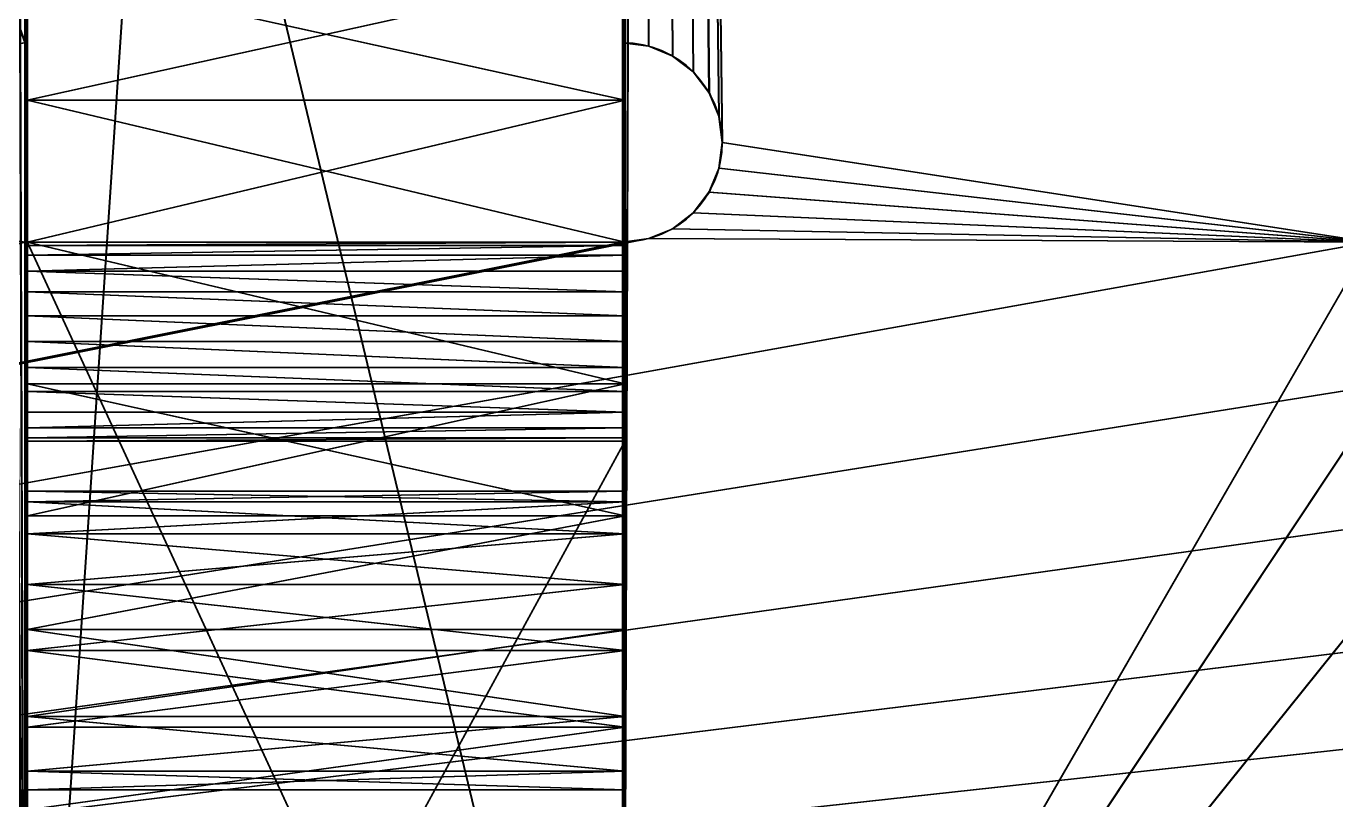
# Model space of a CAD drawing. Extents: x 0 to 301, y 0 to 108.
# Drawn here: x 7.502 to 9.145, y 0.925 to 1.896 of the extents above; entities that cross this region are included whole.
import ezdxf

# ---------------------------------------------------------------- set-up
doc = ezdxf.new("R2010")
doc.units = 0
doc.header["$MEASUREMENT"] = 0
doc.layers.get('0').update_dxf_attribs({"color": 13, "linetype": 'CONTINUOUS'})
doc.layers.add('SCAFFOLDING', color=36, linetype='CONTINUOUS')

# ---------------------------------------------------------------- blocks, each defined once
blk = doc.blocks.new('FLAT_NODE_SHEET_1')
at = {"color": 0}
for p, q in [((0.125, 11.5), (11.375, 11.4991)), ((0.125, 11.5), (11.375, 11.4991)), ((1.625, 10.5625), (1.625, 10.5625, -0.75)), ((1.625, 10.5625), (1.625, 10.5625, -0.75)), ((1.4471, 10.5391), (1.4471, 10.5391, -0.75)), ((1.4471, 10.5391), (1.4471, 10.5391, -0.75)), ((1.8029, 10.5391), (1.8029, 10.5391, -0.75)), ((1.8029, 10.5391), (1.8029, 10.5391, -0.75)), ((1.2812, 10.4704), (1.2812, 10.4704, -0.75)), ((1.2812, 10.4704), (1.2812, 10.4704, -0.75)), ((1.1389, 10.3611), (1.1389, 10.3611, -0.75)), ((1.1389, 10.3611), (1.1389, 10.3611, -0.75)), ((1.0296, 10.2187), (1.0296, 10.2187, -0.75)), ((1.0296, 10.2187), (1.0296, 10.2187, -0.75)), ((0.9609, 10.0529), (0.9609, 10.0529, -0.75)), ((0.9609, 10.0529), (0.9609, 10.0529, -0.75)), ((0.9375, 9.875), (0.9375, 9.875, -0.75)), ((0.9375, 9.875), (0.9375, 9.875, -0.75)), ((3.2176, 9.8707), (3.2176, 9.8707, -0.75)), ((3.2176, 9.8707), (3.2176, 9.8707, -0.75)), ((4, 9.875), (3.25, 9.875)), ((4, 9.875, -0.75), (3.25, 9.875, -0.75)), ((3.25, 9.875), (3.25, 9.875, -0.75)), ((4, 9.875), (3.25, 9.875)), ((3.25, 9.875), (3.25, 9.875, -0.75)), ((4, 9.875, -0.75), (3.25, 9.875, -0.75)), ((3.1875, 9.8583), (3.1875, 9.8583, -0.75)), ((3.1875, 9.8583), (3.1875, 9.8583, -0.75)), ((3.1616, 9.8384), (3.1616, 9.8384, -0.75)), ((3.1616, 9.8384), (3.1616, 9.8384, -0.75)), ((3.1417, 9.8125), (3.1417, 9.8125, -0.75)), ((3.1417, 9.8125), (3.1417, 9.8125, -0.75)), ((3.1293, 9.7824), (3.1293, 9.7824, -0.75)), ((3.1293, 9.7824), (3.1293, 9.7824, -0.75)), ((3.125, 9.75), (3.125, 9.75, -0.75)), ((3.125, 9.75), (3.125, 9.75, -0.75)), ((3.1293, 9.7176), (3.1293, 9.7176, -0.75)), ((3.1293, 9.7176), (3.1293, 9.7176, -0.75)), ((0.9609, 9.6971), (0.9609, 9.6971, -0.75)), ((0.9609, 9.6971), (0.9609, 9.6971, -0.75)), ((3.1417, 9.6875), (3.1417, 9.6875, -0.75)), ((3.1417, 9.6875), (3.1417, 9.6875, -0.75)), ((3.1616, 9.6616), (3.1616, 9.6616, -0.75)), ((3.1616, 9.6616), (3.1616, 9.6616, -0.75)), ((3.1875, 9.6417), (3.1875, 9.6417, -0.75)), ((3.1875, 9.6417), (3.1875, 9.6417, -0.75)), ((3.2176, 9.6293), (3.2176, 9.6293, -0.75)), ((3.2176, 9.6293), (3.2176, 9.6293, -0.75)), ((3.25, 9.625), (3.25, 0)), ((3.25, 9.625, -0.75), (3.25, 0, -0.75)), ((3.25, 9.625), (3.25, 0)), ((3.25, 9.625, -0.75), (3.25, 0, -0.75)), ((3.25, 9.625), (3.25, 9.625, -0.75)), ((3.25, 9.625), (3.25, 9.625, -0.75)), ((8.25, 0), (8.25, 9.625)), ((8.25, 0, -0.75), (8.25, 9.625, -0.75)), ((8.25, 0), (8.25, 9.625)), ((8.25, 0, -0.75), (8.25, 9.625, -0.75)), ((1.0296, 9.5312), (1.0296, 9.5312, -0.75)), ((1.0296, 9.5312), (1.0296, 9.5312, -0.75)), ((1.1389, 9.3889), (1.1389, 9.3889, -0.75)), ((1.1389, 9.3889), (1.1389, 9.3889, -0.75)), ((1.2812, 9.2796), (1.2812, 9.2796, -0.75)), ((1.2812, 9.2796), (1.2812, 9.2796, -0.75)), ((1.4471, 9.2109), (1.4471, 9.2109, -0.75)), ((1.4471, 9.2109), (1.4471, 9.2109, -0.75)), ((1.8029, 9.2109), (1.8029, 9.2109, -0.75)), ((1.8029, 9.2109), (1.8029, 9.2109, -0.75)), ((1.625, 9.1875), (1.625, 9.1875, -0.75)), ((1.625, 9.1875), (1.625, 9.1875, -0.75)), ((1.4676, 8.3707), (1.4676, 8.3707, -0.75)), ((1.4676, 8.3707), (1.4676, 8.3707, -0.75)), ((1.5, 8.375), (1.5, 8.375, -0.75)), ((1.5, 8.375), (1.5, 8.375, -0.75)), ((1.5324, 8.3707), (1.5324, 8.3707, -0.75)), ((1.5324, 8.3707), (1.5324, 8.3707, -0.75)), ((1.4375, 8.3583), (1.4375, 8.3583, -0.75)), ((1.4375, 8.3583), (1.4375, 8.3583, -0.75)), ((1.5625, 8.3583), (1.5625, 8.3583, -0.75)), ((1.5625, 8.3583), (1.5625, 8.3583, -0.75)), ((1.4116, 8.3384), (1.4116, 8.3384, -0.75)), ((1.4116, 8.3384), (1.4116, 8.3384, -0.75)), ((1.5884, 8.3384), (1.5884, 8.3384, -0.75)), ((1.5884, 8.3384), (1.5884, 8.3384, -0.75)), ((1.3917, 8.3125), (1.3917, 8.3125, -0.75)), ((1.3917, 8.3125), (1.3917, 8.3125, -0.75)), ((1.6083, 8.3125), (1.6083, 8.3125, -0.75)), ((1.6083, 8.3125), (1.6083, 8.3125, -0.75)), ((1.3793, 8.2824), (1.3793, 8.2824, -0.75)), ((1.3793, 8.2824), (1.3793, 8.2824, -0.75)), ((1.6207, 8.2824), (1.6207, 8.2824, -0.75)), ((1.6207, 8.2824), (1.6207, 8.2824, -0.75)), ((0, 8.25), (1.375, 8.25)), ((0, 8.25), (1.375, 8.25)), ((1.375, 8.25), (1.375, 8.25, -0.75)), ((1.375, 8.25), (1.375, 8.25, -0.75)), ((1.625, 8.25), (1.625, 7.5)), ((1.625, 8.25), (1.625, 8.25, -0.75)), ((1.625, 8.25), (1.625, 7.5)), ((1.625, 8.25), (1.625, 8.25, -0.75)), ((0, 5.75), (1.625, 7.5)), ((0, 5.75), (1.625, 7.5)), ((1.625, 7.5), (1.625, 7.5, -0.75)), ((1.625, 7.5), (1.625, 7.5, -0.75)), ((1.016, 1.2989), (1.016, 1.2989, -0.75)), ((1.016, 1.2989), (1.016, 1.2989, -0.75)), ((1.1125, 1.2589), (1.1125, 1.2589, -0.75)), ((1.1125, 1.2589), (1.1125, 1.2589, -0.75)), ((1.1953, 1.1953), (1.1953, 1.1953, -0.75)), ((1.1953, 1.1953), (1.1953, 1.1953, -0.75)), ((1.2589, 1.1125), (1.2589, 1.1125, -0.75)), ((1.2589, 1.1125), (1.2589, 1.1125, -0.75)), ((1.2989, 1.016), (1.2989, 1.016, -0.75)), ((1.2989, 1.016), (1.2989, 1.016, -0.75)), ((1.3125, 0.9125), (1.3125, 0.9125, -0.75)), ((1.3125, 0.9125), (1.3125, 0.9125, -0.75)), ((1.2989, 0.809), (1.2989, 0.809, -0.75)), ((1.2989, 0.809), (1.2989, 0.809, -0.75)), ((1.2589, 0.7125), (1.2589, 0.7125, -0.75)), ((1.2589, 0.7125), (1.2589, 0.7125, -0.75)), ((1.1953, 0.6297), (1.1953, 0.6297, -0.75)), ((1.1953, 0.6297), (1.1953, 0.6297, -0.75)), ((1.1125, 0.5661), (1.1125, 0.5661, -0.75)), ((1.1125, 0.5661), (1.1125, 0.5661, -0.75)), ((1.016, 0.5261), (1.016, 0.5261, -0.75)), ((1.016, 0.5261), (1.016, 0.5261, -0.75)), ((0.125, 0), (3.25, 0)), ((0.125, 0), (3.25, 0))]:
    blk.add_line(p, q, dxfattribs=at)
at = {"color": 0, "extrusion": (-9.98506e-17, -2.06394e-30, -1)}
blk.add_circle((-1.625, 9.875), 0.6875, dxfattribs=at)
blk.add_circle((-1.625, 9.875), 0.6875, dxfattribs=at)
blk.add_circle((-1.625, 9.875), 0.6875, dxfattribs=at)
blk.add_circle((-1.625, 9.875), 0.6875, dxfattribs=at)
blk.add_circle((-1.625, 9.875), 0.6875, dxfattribs=at)
blk.add_circle((-1.625, 9.875), 0.6875, dxfattribs=at)
blk.add_circle((-1.625, 9.875), 0.6875, dxfattribs=at)
blk.add_circle((-1.625, 9.875), 0.6875, dxfattribs=at)
blk.add_circle((-1.625, 9.875), 0.6875, dxfattribs=at)
blk.add_circle((-1.625, 9.875), 0.6875, dxfattribs=at)
blk.add_circle((-1.625, 9.875), 0.6875, dxfattribs=at)
blk.add_circle((-1.625, 9.875), 0.6875, dxfattribs=at)
blk.add_circle((-1.625, 9.875), 0.6875, dxfattribs=at)
blk.add_circle((-1.625, 9.875), 0.6875, dxfattribs=at)
blk.add_circle((-1.625, 9.875), 0.6875, dxfattribs=at)
blk.add_circle((-1.625, 9.875), 0.6875, dxfattribs=at)
blk.add_circle((-1.625, 9.875), 0.6875, dxfattribs=at)
blk.add_circle((-1.625, 9.875), 0.6875, dxfattribs=at)
blk.add_circle((-1.625, 9.875), 0.6875, dxfattribs=at)
blk.add_circle((-1.625, 9.875), 0.6875, dxfattribs=at)
blk.add_circle((-1.625, 9.875), 0.6875, dxfattribs=at)
blk.add_circle((-1.625, 9.875), 0.6875, dxfattribs=at)
blk.add_circle((-1.625, 9.875), 0.6875, dxfattribs=at)
blk.add_circle((-1.625, 9.875), 0.6875, dxfattribs=at)
blk.add_circle((-1.625, 9.875), 0.6875, dxfattribs=at)
at = {"color": 0, "extrusion": (2.42361e-16, 6.49405e-17, -1)}
blk.add_circle((-0.9125, 0.9125), 0.4, dxfattribs=at)
blk.add_circle((-0.9125, 0.9125), 0.4, dxfattribs=at)
blk.add_circle((-0.9125, 0.9125), 0.4, dxfattribs=at)
blk.add_circle((-0.9125, 0.9125), 0.4, dxfattribs=at)
blk.add_circle((-0.9125, 0.9125), 0.4, dxfattribs=at)
blk.add_circle((-0.9125, 0.9125), 0.4, dxfattribs=at)
blk.add_circle((-0.9125, 0.9125), 0.4, dxfattribs=at)
blk.add_circle((-0.9125, 0.9125), 0.4, dxfattribs=at)
blk.add_circle((-0.9125, 0.9125), 0.4, dxfattribs=at)
blk.add_circle((-0.9125, 0.9125), 0.4, dxfattribs=at)
blk.add_circle((-0.9125, 0.9125), 0.4, dxfattribs=at)
blk.add_circle((-0.9125, 0.9125), 0.4, dxfattribs=at)
blk.add_circle((-0.9125, 0.9125), 0.4, dxfattribs=at)
blk.add_circle((-0.9125, 0.9125), 0.4, dxfattribs=at)
blk.add_circle((-0.9125, 0.9125), 0.4, dxfattribs=at)
blk.add_circle((-0.9125, 0.9125), 0.4, dxfattribs=at)
blk.add_circle((-0.9125, 0.9125), 0.4, dxfattribs=at)
blk.add_circle((-0.9125, 0.9125), 0.4, dxfattribs=at)
blk.add_circle((-0.9125, 0.9125), 0.4, dxfattribs=at)
blk.add_circle((-0.9125, 0.9125), 0.4, dxfattribs=at)
blk.add_circle((-0.9125, 0.9125), 0.4, dxfattribs=at)
blk.add_circle((-0.9125, 0.9125), 0.4, dxfattribs=at)
blk.add_circle((-0.9125, 0.9125), 0.4, dxfattribs=at)
blk.add_circle((-0.9125, 0.9125), 0.4, dxfattribs=at)
blk.add_circle((-0.9125, 0.9125), 0.4, dxfattribs=at)
at = {"color": 0}
for centre, start, end in [((3.25, 9.75), 90, 270), ((3.25, 9.75, -0.75), 90, 270), ((3.25, 9.75), 90, 270), ((3.25, 9.75, -0.75), 90, 270), ((3.25, 9.75), 90, 270), ((3.25, 9.75, -0.75), 90, 270), ((3.25, 9.75), 90, 270), ((3.25, 9.75, -0.75), 90, 270), ((3.25, 9.75), 90, 270), ((3.25, 9.75, -0.75), 90, 270), ((3.25, 9.75), 90, 270), ((3.25, 9.75, -0.75), 90, 270), ((3.25, 9.75), 90, 270), ((3.25, 9.75, -0.75), 90, 270), ((3.25, 9.75), 90, 270), ((3.25, 9.75, -0.75), 90, 270), ((3.25, 9.75), 90, 270), ((3.25, 9.75, -0.75), 90, 270), ((3.25, 9.75), 90, 270), ((3.25, 9.75, -0.75), 90, 270), ((3.25, 9.75), 90, 270), ((3.25, 9.75, -0.75), 90, 270), ((3.25, 9.75), 90, 270), ((3.25, 9.75, -0.75), 90, 270), ((3.25, 9.75), 90, 270), ((3.25, 9.75, -0.75), 90, 270), ((1.5, 8.25), 360, 180), ((1.5, 8.25), 360, 180), ((1.5, 8.25), 360, 180), ((1.5, 8.25), 360, 180), ((1.5, 8.25), 360, 180), ((1.5, 8.25), 360, 180), ((1.5, 8.25), 360, 180), ((1.5, 8.25), 360, 180), ((1.5, 8.25), 360, 180), ((1.5, 8.25), 360, 180), ((1.5, 8.25), 360, 180), ((1.5, 8.25), 360, 180), ((1.5, 8.25), 360, 180)]:
    blk.add_arc(centre, 0.125, start, end, dxfattribs=at)
mesh = blk.add_polyface(dxfattribs=at)
corners = [(0.125, 0), (0.5261, 0.809), (0.5125, 0.9125), (0.5661, 0.7125), (0.6297, 0.6297), (0.7125, 0.5661), (0.809, 0.5261), (3.25, 0), (0.9125, 0.5125), (1.016, 0.5261), (1.1125, 0.5661), (1.1953, 0.6297), (1.2589, 0.7125), (1.2989, 0.809), (1.3125, 0.9125), (1.625, 7.5), (1.625, 8.25), (1.625, 9.1875), (1.8029, 9.2109), (1.9687, 9.2796), (2.1111, 9.3889), (2.2204, 9.5312), (2.2891, 9.6971), (2.3125, 9.875), (3.125, 9.75), (3.1293, 9.7176), (3.1417, 9.6875), (3.1616, 9.6616), (3.1875, 9.6417), (3.2176, 9.6293), (3.25, 9.625), (7.5, 0), (4, 9.625), (4, 0), (4.0324, 9.6293), (4.0625, 9.6417), (4.0884, 9.6616), (4.1083, 9.6875), (4.1207, 9.7176), (4.125, 9.75), (7.375, 9.75), (7.3793, 9.7176), (7.3917, 9.6875), (7.4116, 9.6616), (7.4375, 9.6417), (7.4676, 9.6293), (7.5, 9.625), (0, 8.25), (0.0043, 11.4074), (0, 11.375), (1.375, 8.25), (0.0167, 11.4375), (0.0366, 11.4634), (0.0625, 11.4833), (0.0926, 11.4957), (0.125, 11.5), (0.9609, 9.6971), (0.9375, 9.875), (1.0296, 9.5312), (1.1389, 9.3889), (1.2812, 9.2796), (1.4471, 9.2109), (1.3793, 8.2824), (1.3917, 8.3125), (1.4116, 8.3384), (1.4375, 8.3583), (1.4676, 8.3707), (1.5, 8.375), (1.5324, 8.3707), (1.5625, 8.3583), (1.5884, 8.3384), (1.6083, 8.3125), (1.6207, 8.2824), (0, 0.125), (0, 5.75), (0.0043, 0.0926), (0.0167, 0.0625), (0.0366, 0.0366), (0.0625, 0.0167), (0.0926, 0.0043), (0.5261, 1.016), (0.5661, 1.1125), (0.6297, 1.1953), (0.7125, 1.2589), (0.809, 1.2989), (0.9125, 1.3125), (1.016, 1.2989), (1.1125, 1.2589), (1.1953, 1.1953), (1.2589, 1.1125), (1.2989, 1.016), (8.25, 0), (9.1875, 1.625), (8.25, 9.625), (9.2109, 1.4471), (9.2796, 1.2812), (9.3889, 1.1389), (9.5312, 1.0296), (11.375, 0.0004), (8.2824, 9.6293), (8.3125, 9.6417), (8.3384, 9.6616), (8.3583, 9.6875), (8.3707, 9.7176), (8.375, 9.75), (9.1875, 9.875), (9.6971, 0.9609), (9.875, 0.9375), (10.0529, 0.9609), (10.2187, 1.0296), (10.3611, 1.1389), (10.4704, 1.2812), (10.5391, 1.4471), (10.5625, 1.625), (9.875, 2.3125), (9.875, 3.25), (9.875, 4), (10.0529, 2.2891), (10.2187, 2.2204), (11.5, 1.625), (10.3611, 2.1111), (10.4704, 1.9687), (10.5391, 1.8029), (11.4074, 0.0046), (11.4375, 0.0171), (11.4634, 0.037), (11.4833, 0.0629), (11.4957, 0.093), (11.5, 0.1254), (9.2109, 9.6971), (9.2109, 1.8029), (9.2796, 1.9687), (9.2796, 9.5312), (9.3889, 2.1111), (9.3889, 9.3889), (9.5312, 2.2204), (9.5312, 9.2796), (9.6971, 2.2891), (9.6971, 9.2109), (9.875, 9.1875), (9.8793, 4.0324), (10.0529, 9.2109), (9.8917, 4.0625), (9.9116, 4.0884), (9.9375, 4.1083), (9.9676, 4.1207), (10, 4.125), (10.0324, 4.1207), (10.0625, 4.1083), (10.2187, 9.2796), (10.0884, 4.0884), (10.1083, 4.0625), (10.1207, 4.0324), (10.125, 4), (11.5, 4), (10.3611, 9.3889), (10.4704, 9.5312), (10.5391, 9.6971), (10.5625, 9.875), (11.375, 11.4991), (11.4074, 11.4948), (11.4375, 11.4823), (11.4634, 11.4624), (11.4833, 11.4366), (11.4957, 11.4064), (11.5, 11.3741), (1.625, 10.5625), (1.4471, 10.5391), (1.2812, 10.4704), (1.1389, 10.3611), (1.0296, 10.2187), (0.9609, 10.0529), (1.8029, 10.5391), (1.9687, 10.4704), (2.1111, 10.3611), (2.2204, 10.2187), (2.2891, 10.0529), (3.2176, 9.8707), (3.1875, 9.8583), (3.1616, 9.8384), (3.1417, 9.8125), (3.1293, 9.7824), (3.25, 9.875), (4, 9.875), (4.0324, 9.8707), (4.0625, 9.8583), (4.0884, 9.8384), (4.1083, 9.8125), (4.1207, 9.7824), (7.4375, 9.8583), (7.4116, 9.8384), (7.3917, 9.8125), (7.3793, 9.7824), (7.4676, 9.8707), (7.5, 9.875), (8.25, 9.875), (8.2824, 9.8707), (8.3125, 9.8583), (8.3384, 9.8384), (9.5312, 10.4704), (8.3583, 9.8125), (8.3707, 9.7824), (9.3889, 10.3611), (9.2796, 10.2187), (9.2109, 10.0529), (9.6971, 10.5391), (9.875, 10.5625), (10.0529, 10.5391), (10.2187, 10.4704), (10.3611, 10.3611), (10.4704, 10.2187), (10.5391, 10.0529)]
mesh.append_faces([[corners[k] for k in face] for face in [(29, 7, 30), (31, 32, 33), (45, 31, 46), (47, 48, 49), (73, 15, 74), (119, 127, 128), (164, 154, 165)]], dxfattribs={"vtx0": -1, "color": 0})
mesh.append_faces([[corners[k] for k in face] for face in [(1, 0, 3), (3, 0, 4), (4, 0, 5), (5, 0, 6), (6, 7, 8), (8, 7, 9), (9, 7, 10), (10, 7, 11), (11, 7, 12), (12, 7, 13), (13, 7, 14), (15, 7, 16), (17, 7, 18), (18, 7, 19), (19, 7, 20), (20, 7, 21), (21, 7, 22), (22, 7, 23), (24, 7, 25), (25, 7, 26), (26, 7, 27), (27, 7, 28), (28, 7, 29), (32, 31, 34), (34, 31, 35), (35, 31, 36), (36, 31, 37), (37, 31, 38), (38, 31, 39), (40, 31, 41), (41, 31, 42), (42, 31, 43), (43, 31, 44), (44, 31, 45), (48, 50, 51), (51, 50, 52), (52, 50, 53), (53, 50, 54), (54, 50, 55), (56, 50, 58), (58, 50, 59), (59, 50, 60), (60, 50, 61), (61, 66, 17), (80, 0, 2), (91, 92, 93), (92, 91, 94), (94, 91, 95), (95, 91, 96), (96, 91, 97), (93, 92, 99), (99, 92, 100), (100, 92, 101), (101, 92, 102), (102, 92, 103), (103, 92, 104), (97, 98, 106), (106, 98, 107), (107, 98, 108), (108, 98, 109), (109, 98, 110), (110, 98, 111), (111, 98, 112), (112, 98, 113), (115, 118, 119), (129, 131, 132), (132, 133, 134), (134, 135, 136), (136, 137, 138), (138, 116, 139), (139, 140, 141), (141, 148, 149), (149, 154, 155), (155, 154, 156), (156, 154, 157), (157, 154, 158), (159, 154, 160), (160, 154, 161), (161, 154, 162), (162, 154, 163), (163, 154, 164), (55, 166, 159), (166, 55, 167), (167, 55, 168), (168, 55, 169), (169, 55, 170), (170, 55, 171), (171, 55, 57), (177, 23, 178), (178, 23, 179), (179, 23, 180), (180, 23, 181), (181, 23, 24), (189, 39, 190), (190, 39, 191), (191, 39, 192), (192, 39, 40), (199, 104, 202), (202, 104, 203), (203, 104, 204), (204, 104, 105)]], dxfattribs={"vtx0": -1, "vtx1": -1, "color": 0})
mesh.append_faces([[corners[k] for k in face] for face in [(14, 7, 15), (16, 7, 17), (23, 7, 24), (39, 31, 40), (55, 50, 56), (15, 0, 80), (104, 92, 105), (119, 113, 98), (138, 114, 116), (158, 154, 159), (159, 23, 177), (159, 39, 189), (159, 198, 199)]], dxfattribs={"vtx0": -1, "vtx1": -1, "vtx2": -1, "color": 0})
mesh.append_faces([[corners[k] for k in face] for face in [(0, 1, 2), (6, 0, 7), (48, 47, 50), (55, 56, 57), (61, 50, 62), (61, 62, 63), (61, 63, 64), (61, 64, 65), (61, 65, 66), (17, 66, 67), (17, 67, 68), (17, 68, 69), (17, 69, 70), (17, 70, 71), (17, 71, 72), (17, 72, 16), (15, 73, 75), (15, 75, 76), (15, 76, 77), (15, 77, 78), (15, 78, 79), (15, 79, 0), (15, 80, 81), (15, 81, 82), (15, 82, 83), (15, 83, 84), (15, 84, 85), (15, 85, 86), (15, 86, 87), (15, 87, 88), (15, 88, 89), (15, 89, 90), (15, 90, 14), (97, 91, 98), (114, 115, 116), (115, 114, 117), (115, 117, 118), (119, 118, 120), (119, 120, 121), (119, 121, 122), (119, 122, 113), (119, 98, 123), (119, 123, 124), (119, 124, 125), (119, 125, 126), (119, 126, 127), (92, 129, 105), (129, 92, 130), (129, 130, 131), (132, 131, 133), (134, 133, 135), (136, 135, 137), (138, 137, 114), (139, 116, 140), (141, 140, 142), (141, 142, 143), (141, 143, 144), (141, 144, 145), (141, 145, 146), (141, 146, 147), (141, 147, 148), (149, 148, 150), (149, 150, 151), (149, 151, 152), (149, 152, 153), (149, 153, 154), (159, 166, 172), (159, 172, 173), (159, 173, 174), (159, 174, 175), (159, 175, 176), (159, 176, 23), (159, 177, 182), (159, 182, 183), (159, 183, 184), (159, 184, 185), (159, 185, 186), (159, 186, 187), (159, 187, 188), (159, 188, 39), (159, 189, 193), (159, 193, 194), (159, 194, 195), (159, 195, 196), (159, 196, 197), (159, 197, 198), (199, 198, 200), (199, 200, 201), (199, 201, 104), (159, 199, 205), (159, 205, 206), (159, 206, 207), (159, 207, 208), (159, 208, 209), (159, 209, 210), (159, 210, 211), (159, 211, 158)]], dxfattribs={"vtx0": -1, "vtx2": -1, "color": 0})
mesh = blk.add_polyface(dxfattribs=at)
corners = [(1.625, 7.5, -0.75), (0, 0.125, -0.75), (0, 5.75, -0.75), (0.0043, 0.0926, -0.75), (0.0167, 0.0625, -0.75), (0.0366, 0.0366, -0.75), (0.0625, 0.0167, -0.75), (0.0926, 0.0043, -0.75), (0.125, 0, -0.75), (0.5261, 1.016, -0.75), (0.5125, 0.9125, -0.75), (0.5661, 1.1125, -0.75), (0.6297, 1.1953, -0.75), (0.7125, 1.2589, -0.75), (0.809, 1.2989, -0.75), (0.9125, 1.3125, -0.75), (1.016, 1.2989, -0.75), (1.1125, 1.2589, -0.75), (1.1953, 1.1953, -0.75), (1.2589, 1.1125, -0.75), (1.2989, 1.016, -0.75), (1.3125, 0.9125, -0.75), (0.0043, 11.4074, -0.75), (0, 8.25, -0.75), (0, 11.375, -0.75), (1.375, 8.25, -0.75), (0.0167, 11.4375, -0.75), (0.0366, 11.4634, -0.75), (0.0625, 11.4833, -0.75), (0.0926, 11.4957, -0.75), (0.125, 11.5, -0.75), (0.9609, 9.6971, -0.75), (0.9375, 9.875, -0.75), (1.0296, 9.5312, -0.75), (1.1389, 9.3889, -0.75), (1.2812, 9.2796, -0.75), (1.4471, 9.2109, -0.75), (1.3793, 8.2824, -0.75), (1.3917, 8.3125, -0.75), (1.4116, 8.3384, -0.75), (1.4375, 8.3583, -0.75), (1.4676, 8.3707, -0.75), (1.625, 9.1875, -0.75), (1.5, 8.375, -0.75), (1.5324, 8.3707, -0.75), (1.5625, 8.3583, -0.75), (1.5884, 8.3384, -0.75), (1.6083, 8.3125, -0.75), (1.6207, 8.2824, -0.75), (1.625, 8.25, -0.75), (1.8029, 9.2109, -0.75), (0.9609, 10.0529, -0.75), (1.0296, 10.2187, -0.75), (1.1389, 10.3611, -0.75), (1.2812, 10.4704, -0.75), (1.4471, 10.5391, -0.75), (1.625, 10.5625, -0.75), (11.375, 11.4991, -0.75), (1.8029, 10.5391, -0.75), (1.9687, 10.4704, -0.75), (2.1111, 10.3611, -0.75), (2.2204, 10.2187, -0.75), (2.2891, 10.0529, -0.75), (2.3125, 9.875, -0.75), (3.2176, 9.8707, -0.75), (3.1875, 9.8583, -0.75), (3.1616, 9.8384, -0.75), (3.1417, 9.8125, -0.75), (3.1293, 9.7824, -0.75), (3.125, 9.75, -0.75), (3.25, 9.875, -0.75), (4, 9.875, -0.75), (4.0324, 9.8707, -0.75), (4.0625, 9.8583, -0.75), (4.0884, 9.8384, -0.75), (4.1083, 9.8125, -0.75), (4.1207, 9.7824, -0.75), (4.125, 9.75, -0.75), (7.4375, 9.8583, -0.75), (7.4116, 9.8384, -0.75), (7.3917, 9.8125, -0.75), (7.3793, 9.7824, -0.75), (7.375, 9.75, -0.75), (7.4676, 9.8707, -0.75), (7.5, 9.875, -0.75), (8.25, 9.875, -0.75), (8.2824, 9.8707, -0.75), (8.3125, 9.8583, -0.75), (8.3384, 9.8384, -0.75), (9.5312, 10.4704, -0.75), (8.3583, 9.8125, -0.75), (8.3707, 9.7824, -0.75), (8.375, 9.75, -0.75), (9.3889, 10.3611, -0.75), (9.2796, 10.2187, -0.75), (9.2109, 10.0529, -0.75), (9.1875, 9.875, -0.75), (9.6971, 10.5391, -0.75), (9.875, 10.5625, -0.75), (10.0529, 10.5391, -0.75), (10.2187, 10.4704, -0.75), (10.3611, 10.3611, -0.75), (10.4704, 10.2187, -0.75), (10.5391, 10.0529, -0.75), (10.5625, 9.875, -0.75), (9.2109, 9.6971, -0.75), (9.1875, 1.625, -0.75), (9.2109, 1.8029, -0.75), (9.2796, 9.5312, -0.75), (9.2796, 1.9687, -0.75), (9.3889, 2.1111, -0.75), (9.3889, 9.3889, -0.75), (9.5312, 2.2204, -0.75), (9.5312, 9.2796, -0.75), (9.6971, 2.2891, -0.75), (9.6971, 9.2109, -0.75), (9.875, 9.1875, -0.75), (9.875, 4, -0.75), (9.8793, 4.0324, -0.75), (10.0529, 9.2109, -0.75), (9.8917, 4.0625, -0.75), (9.9116, 4.0884, -0.75), (9.9375, 4.1083, -0.75), (9.9676, 4.1207, -0.75), (10, 4.125, -0.75), (10.0324, 4.1207, -0.75), (10.0625, 4.1083, -0.75), (10.2187, 9.2796, -0.75), (10.0884, 4.0884, -0.75), (10.1083, 4.0625, -0.75), (10.1207, 4.0324, -0.75), (10.125, 4, -0.75), (11.5, 4, -0.75), (10.3611, 9.3889, -0.75), (10.4704, 9.5312, -0.75), (10.5391, 9.6971, -0.75), (11.4074, 11.4948, -0.75), (11.4375, 11.4823, -0.75), (11.4634, 11.4624, -0.75), (11.4833, 11.4366, -0.75), (11.4957, 11.4064, -0.75), (11.5, 11.3741, -0.75), (9.875, 2.3125, -0.75), (9.875, 3.25, -0.75), (10.0529, 2.2891, -0.75), (10.2187, 2.2204, -0.75), (11.5, 1.625, -0.75), (10.3611, 2.1111, -0.75), (10.4704, 1.9687, -0.75), (10.5391, 1.8029, -0.75), (10.5625, 1.625, -0.75), (11.375, 0.0004, -0.75), (11.4074, 0.0046, -0.75), (11.4375, 0.0171, -0.75), (11.4634, 0.037, -0.75), (11.4833, 0.0629, -0.75), (11.4957, 0.093, -0.75), (11.5, 0.1254, -0.75), (8.2824, 9.6293, -0.75), (8.25, 0, -0.75), (8.25, 9.625, -0.75), (9.2109, 1.4471, -0.75), (9.2796, 1.2812, -0.75), (9.3889, 1.1389, -0.75), (9.5312, 1.0296, -0.75), (8.3125, 9.6417, -0.75), (8.3384, 9.6616, -0.75), (8.3583, 9.6875, -0.75), (8.3707, 9.7176, -0.75), (9.6971, 0.9609, -0.75), (9.875, 0.9375, -0.75), (10.0529, 0.9609, -0.75), (10.2187, 1.0296, -0.75), (10.3611, 1.1389, -0.75), (10.4704, 1.2812, -0.75), (10.5391, 1.4471, -0.75), (4.0324, 9.6293, -0.75), (4, 0, -0.75), (4, 9.625, -0.75), (7.5, 0, -0.75), (4.0625, 9.6417, -0.75), (4.0884, 9.6616, -0.75), (4.1083, 9.6875, -0.75), (4.1207, 9.7176, -0.75), (7.3793, 9.7176, -0.75), (7.3917, 9.6875, -0.75), (7.4116, 9.6616, -0.75), (7.4375, 9.6417, -0.75), (7.4676, 9.6293, -0.75), (7.5, 9.625, -0.75), (0.809, 0.5261, -0.75), (3.25, 0, -0.75), (0.7125, 0.5661, -0.75), (0.6297, 0.6297, -0.75), (0.5661, 0.7125, -0.75), (0.5261, 0.809, -0.75), (0.9125, 0.5125, -0.75), (1.016, 0.5261, -0.75), (1.1125, 0.5661, -0.75), (1.1953, 0.6297, -0.75), (1.2589, 0.7125, -0.75), (1.2989, 0.809, -0.75), (1.9687, 9.2796, -0.75), (2.1111, 9.3889, -0.75), (2.2204, 9.5312, -0.75), (2.2891, 9.6971, -0.75), (3.1293, 9.7176, -0.75), (3.1417, 9.6875, -0.75), (3.1616, 9.6616, -0.75), (3.1875, 9.6417, -0.75), (3.2176, 9.6293, -0.75), (3.25, 9.625, -0.75)]
mesh.append_faces([[corners[k] for k in face] for face in [(0, 1, 2), (22, 23, 24), (132, 140, 141), (156, 146, 157), (158, 159, 160), (176, 177, 178), (179, 188, 189), (191, 210, 211)]], dxfattribs={"vtx0": -1, "color": 0})
mesh.append_faces([[corners[k] for k in face] for face in [(1, 0, 3), (3, 0, 4), (4, 0, 5), (5, 0, 6), (6, 0, 7), (7, 0, 8), (9, 0, 11), (11, 0, 12), (12, 0, 13), (13, 0, 14), (14, 0, 15), (15, 0, 16), (16, 0, 17), (17, 0, 18), (18, 0, 19), (19, 0, 20), (20, 0, 21), (23, 22, 25), (31, 30, 32), (25, 36, 37), (37, 36, 38), (38, 36, 39), (39, 36, 40), (40, 36, 41), (41, 42, 43), (43, 42, 44), (44, 42, 45), (45, 42, 46), (46, 42, 47), (47, 42, 48), (48, 42, 49), (49, 50, 0), (51, 30, 52), (52, 30, 53), (53, 30, 54), (54, 30, 55), (55, 30, 56), (56, 57, 58), (58, 57, 59), (59, 57, 60), (60, 57, 61), (61, 57, 62), (62, 57, 63), (64, 57, 70), (70, 57, 71), (71, 57, 72), (72, 57, 73), (73, 57, 74), (74, 57, 75), (75, 57, 76), (76, 57, 77), (78, 57, 83), (83, 57, 84), (84, 57, 85), (85, 57, 86), (86, 57, 87), (87, 57, 88), (88, 89, 90), (90, 89, 91), (91, 89, 92), (89, 57, 97), (97, 57, 98), (98, 57, 99), (99, 57, 100), (100, 57, 101), (101, 57, 102), (102, 57, 103), (103, 57, 104), (105, 106, 96), (106, 105, 107), (107, 108, 109), (109, 108, 110), (110, 111, 112), (112, 113, 114), (117, 116, 118), (118, 119, 120), (120, 119, 121), (121, 119, 122), (122, 119, 123), (123, 119, 124), (124, 119, 125), (125, 119, 126), (126, 127, 128), (128, 127, 129), (129, 127, 130), (130, 127, 131), (131, 127, 132), (142, 143, 144), (144, 143, 145), (145, 146, 147), (147, 146, 148), (148, 146, 149), (149, 146, 150), (151, 146, 152), (152, 146, 153), (153, 146, 154), (154, 146, 155), (155, 146, 156), (159, 164, 151), (177, 176, 179), (8, 190, 191), (190, 8, 192), (192, 8, 193), (193, 8, 194), (194, 8, 195), (195, 8, 10)]], dxfattribs={"vtx0": -1, "vtx1": -1, "color": 0})
mesh.append_faces([[corners[k] for k in face] for face in [(8, 0, 9), (25, 30, 31), (63, 57, 64), (77, 57, 78), (88, 57, 89), (114, 116, 117), (132, 104, 57), (150, 146, 151), (159, 158, 106), (106, 92, 96), (179, 77, 82), (191, 21, 0), (191, 0, 50), (191, 63, 69)]], dxfattribs={"vtx0": -1, "vtx1": -1, "vtx2": -1, "color": 0})
mesh.append_faces([[corners[k] for k in face] for face in [(8, 9, 10), (25, 22, 26), (25, 26, 27), (25, 27, 28), (25, 28, 29), (25, 29, 30), (25, 31, 33), (25, 33, 34), (25, 34, 35), (25, 35, 36), (41, 36, 42), (49, 42, 50), (30, 51, 32), (56, 30, 57), (63, 64, 65), (63, 65, 66), (63, 66, 67), (63, 67, 68), (63, 68, 69), (77, 78, 79), (77, 79, 80), (77, 80, 81), (77, 81, 82), (92, 89, 93), (92, 93, 94), (92, 94, 95), (92, 95, 96), (107, 105, 108), (110, 108, 111), (112, 111, 113), (114, 113, 115), (114, 115, 116), (118, 116, 119), (126, 119, 127), (132, 127, 133), (132, 133, 134), (132, 134, 135), (132, 135, 104), (132, 57, 136), (132, 136, 137), (132, 137, 138), (132, 138, 139), (132, 139, 140), (117, 142, 114), (142, 117, 143), (145, 143, 146), (159, 106, 161), (159, 161, 162), (159, 162, 163), (159, 163, 164), (106, 158, 165), (106, 165, 166), (106, 166, 167), (106, 167, 168), (106, 168, 92), (151, 164, 169), (151, 169, 170), (151, 170, 171), (151, 171, 172), (151, 172, 173), (151, 173, 174), (151, 174, 175), (151, 175, 150), (179, 176, 180), (179, 180, 181), (179, 181, 182), (179, 182, 183), (179, 183, 77), (179, 82, 184), (179, 184, 185), (179, 185, 186), (179, 186, 187), (179, 187, 188), (191, 190, 196), (191, 196, 197), (191, 197, 198), (191, 198, 199), (191, 199, 200), (191, 200, 201), (191, 201, 21), (191, 50, 202), (191, 202, 203), (191, 203, 204), (191, 204, 205), (191, 205, 63), (191, 69, 206), (191, 206, 207), (191, 207, 208), (191, 208, 209), (191, 209, 210)]], dxfattribs={"vtx0": -1, "vtx2": -1, "color": 0})
mesh = blk.add_polyface(dxfattribs=at)
corners = [(0.125, 11.5), (11.375, 11.4991, -0.75), (0.125, 11.5, -0.75), (11.375, 11.4991)]
mesh.append_faces([[corners[k] for k in face] for face in [(0, 1, 2), (1, 0, 3)]], dxfattribs={"vtx0": -1, "color": 0})
mesh = blk.add_polyface(dxfattribs=at)
corners = [(1.625, 10.5625), (1.4471, 10.5391, -0.75), (1.625, 10.5625, -0.75), (1.4471, 10.5391)]
mesh.append_faces([[corners[k] for k in face] for face in [(0, 1, 2), (1, 0, 3)]], dxfattribs={"vtx0": -1, "color": 0})
mesh = blk.add_polyface(dxfattribs=at)
corners = [(1.8029, 10.5391), (1.625, 10.5625, -0.75), (1.8029, 10.5391, -0.75), (1.625, 10.5625)]
mesh.append_faces([[corners[k] for k in face] for face in [(0, 1, 2), (1, 0, 3)]], dxfattribs={"vtx0": -1, "color": 0})
mesh = blk.add_polyface(dxfattribs=at)
corners = [(1.4471, 10.5391), (1.2812, 10.4704, -0.75), (1.4471, 10.5391, -0.75), (1.2812, 10.4704)]
mesh.append_faces([[corners[k] for k in face] for face in [(0, 1, 2), (1, 0, 3)]], dxfattribs={"vtx0": -1, "color": 0})
mesh = blk.add_polyface(dxfattribs=at)
corners = [(1.9687, 10.4704), (1.8029, 10.5391, -0.75), (1.9687, 10.4704, -0.75), (1.8029, 10.5391)]
mesh.append_faces([[corners[k] for k in face] for face in [(0, 1, 2), (1, 0, 3)]], dxfattribs={"vtx0": -1, "color": 0})
mesh = blk.add_polyface(dxfattribs=at)
corners = [(1.2812, 10.4704, -0.75), (1.1389, 10.3611), (1.1389, 10.3611, -0.75), (1.2812, 10.4704)]
mesh.append_faces([[corners[k] for k in face] for face in [(0, 1, 2), (1, 0, 3)]], dxfattribs={"vtx0": -1, "color": 0})
mesh = blk.add_polyface(dxfattribs=at)
corners = [(1.1389, 10.3611, -0.75), (1.0296, 10.2187), (1.0296, 10.2187, -0.75), (1.1389, 10.3611)]
mesh.append_faces([[corners[k] for k in face] for face in [(0, 1, 2), (1, 0, 3)]], dxfattribs={"vtx0": -1, "color": 0})
mesh = blk.add_polyface(dxfattribs=at)
corners = [(1.0296, 10.2187, -0.75), (0.9609, 10.0529), (0.9609, 10.0529, -0.75), (1.0296, 10.2187)]
mesh.append_faces([[corners[k] for k in face] for face in [(0, 1, 2), (1, 0, 3)]], dxfattribs={"vtx0": -1, "color": 0})
mesh = blk.add_polyface(dxfattribs=at)
corners = [(0.9609, 10.0529, -0.75), (0.9375, 9.875), (0.9375, 9.875, -0.75), (0.9609, 10.0529)]
mesh.append_faces([[corners[k] for k in face] for face in [(0, 1, 2), (1, 0, 3)]], dxfattribs={"vtx0": -1, "color": 0})
mesh = blk.add_polyface(dxfattribs=at)
corners = [(0.9375, 9.875, -0.75), (0.9609, 9.6971), (0.9609, 9.6971, -0.75), (0.9375, 9.875)]
mesh.append_faces([[corners[k] for k in face] for face in [(0, 1, 2), (1, 0, 3)]], dxfattribs={"vtx0": -1, "color": 0})
mesh = blk.add_polyface(dxfattribs=at)
corners = [(3.2176, 9.8707), (3.1875, 9.8583, -0.75), (3.2176, 9.8707, -0.75), (3.1875, 9.8583)]
mesh.append_faces([[corners[k] for k in face] for face in [(0, 1, 2), (1, 0, 3)]], dxfattribs={"vtx0": -1, "color": 0})
mesh = blk.add_polyface(dxfattribs=at)
corners = [(3.25, 9.875), (3.2176, 9.8707, -0.75), (3.25, 9.875, -0.75), (3.2176, 9.8707)]
mesh.append_faces([[corners[k] for k in face] for face in [(0, 1, 2), (1, 0, 3)]], dxfattribs={"vtx0": -1, "color": 0})
mesh = blk.add_polyface(dxfattribs=at)
corners = [(4, 9.875), (3.25, 9.875, -0.75), (4, 9.875, -0.75), (3.25, 9.875)]
mesh.append_faces([[corners[k] for k in face] for face in [(0, 1, 2), (1, 0, 3)]], dxfattribs={"vtx0": -1, "color": 0})
mesh = blk.add_polyface(dxfattribs=at)
corners = [(3.1875, 9.8583), (3.1616, 9.8384, -0.75), (3.1875, 9.8583, -0.75), (3.1616, 9.8384)]
mesh.append_faces([[corners[k] for k in face] for face in [(0, 1, 2), (1, 0, 3)]], dxfattribs={"vtx0": -1, "color": 0})
mesh = blk.add_polyface(dxfattribs=at)
corners = [(3.1616, 9.8384, -0.75), (3.1417, 9.8125), (3.1417, 9.8125, -0.75), (3.1616, 9.8384)]
mesh.append_faces([[corners[k] for k in face] for face in [(0, 1, 2), (1, 0, 3)]], dxfattribs={"vtx0": -1, "color": 0})
mesh = blk.add_polyface(dxfattribs=at)
corners = [(3.1417, 9.8125, -0.75), (3.1293, 9.7824), (3.1293, 9.7824, -0.75), (3.1417, 9.8125)]
mesh.append_faces([[corners[k] for k in face] for face in [(0, 1, 2), (1, 0, 3)]], dxfattribs={"vtx0": -1, "color": 0})
mesh = blk.add_polyface(dxfattribs=at)
corners = [(3.1293, 9.7824, -0.75), (3.125, 9.75), (3.125, 9.75, -0.75), (3.1293, 9.7824)]
mesh.append_faces([[corners[k] for k in face] for face in [(0, 1, 2), (1, 0, 3)]], dxfattribs={"vtx0": -1, "color": 0})
mesh = blk.add_polyface(dxfattribs=at)
corners = [(3.125, 9.75, -0.75), (3.1293, 9.7176), (3.1293, 9.7176, -0.75), (3.125, 9.75)]
mesh.append_faces([[corners[k] for k in face] for face in [(0, 1, 2), (1, 0, 3)]], dxfattribs={"vtx0": -1, "color": 0})
mesh = blk.add_polyface(dxfattribs=at)
corners = [(3.1293, 9.7176, -0.75), (3.1417, 9.6875), (3.1417, 9.6875, -0.75), (3.1293, 9.7176)]
mesh.append_faces([[corners[k] for k in face] for face in [(0, 1, 2), (1, 0, 3)]], dxfattribs={"vtx0": -1, "color": 0})
mesh = blk.add_polyface(dxfattribs=at)
corners = [(0.9609, 9.6971, -0.75), (1.0296, 9.5312), (1.0296, 9.5312, -0.75), (0.9609, 9.6971)]
mesh.append_faces([[corners[k] for k in face] for face in [(0, 1, 2), (1, 0, 3)]], dxfattribs={"vtx0": -1, "color": 0})
mesh = blk.add_polyface(dxfattribs=at)
corners = [(3.1417, 9.6875, -0.75), (3.1616, 9.6616), (3.1616, 9.6616, -0.75), (3.1417, 9.6875)]
mesh.append_faces([[corners[k] for k in face] for face in [(0, 1, 2), (1, 0, 3)]], dxfattribs={"vtx0": -1, "color": 0})
mesh = blk.add_polyface(dxfattribs=at)
corners = [(3.1616, 9.6616), (3.1875, 9.6417, -0.75), (3.1616, 9.6616, -0.75), (3.1875, 9.6417)]
mesh.append_faces([[corners[k] for k in face] for face in [(0, 1, 2), (1, 0, 3)]], dxfattribs={"vtx0": -1, "color": 0})
mesh = blk.add_polyface(dxfattribs=at)
corners = [(3.1875, 9.6417), (3.2176, 9.6293, -0.75), (3.1875, 9.6417, -0.75), (3.2176, 9.6293)]
mesh.append_faces([[corners[k] for k in face] for face in [(0, 1, 2), (1, 0, 3)]], dxfattribs={"vtx0": -1, "color": 0})
mesh = blk.add_polyface(dxfattribs=at)
corners = [(3.2176, 9.6293), (3.25, 9.625, -0.75), (3.2176, 9.6293, -0.75), (3.25, 9.625)]
mesh.append_faces([[corners[k] for k in face] for face in [(0, 1, 2), (1, 0, 3)]], dxfattribs={"vtx0": -1, "color": 0})
mesh = blk.add_polyface(dxfattribs=at)
corners = [(3.25, 9.625, -0.75), (3.25, 0), (3.25, 0, -0.75), (3.25, 9.625)]
mesh.append_faces([[corners[k] for k in face] for face in [(0, 1, 2), (1, 0, 3)]], dxfattribs={"vtx0": -1, "color": 0})
mesh = blk.add_polyface(dxfattribs=at)
corners = [(8.25, 9.625), (8.25, 0, -0.75), (8.25, 0), (8.25, 9.625, -0.75)]
mesh.append_faces([[corners[k] for k in face] for face in [(0, 1, 2), (1, 0, 3)]], dxfattribs={"vtx0": -1, "color": 0})
mesh = blk.add_polyface(dxfattribs=at)
corners = [(1.0296, 9.5312, -0.75), (1.1389, 9.3889), (1.1389, 9.3889, -0.75), (1.0296, 9.5312)]
mesh.append_faces([[corners[k] for k in face] for face in [(0, 1, 2), (1, 0, 3)]], dxfattribs={"vtx0": -1, "color": 0})
mesh = blk.add_polyface(dxfattribs=at)
corners = [(1.1389, 9.3889), (1.2812, 9.2796, -0.75), (1.1389, 9.3889, -0.75), (1.2812, 9.2796)]
mesh.append_faces([[corners[k] for k in face] for face in [(0, 1, 2), (1, 0, 3)]], dxfattribs={"vtx0": -1, "color": 0})
mesh = blk.add_polyface(dxfattribs=at)
corners = [(1.2812, 9.2796), (1.4471, 9.2109, -0.75), (1.2812, 9.2796, -0.75), (1.4471, 9.2109)]
mesh.append_faces([[corners[k] for k in face] for face in [(0, 1, 2), (1, 0, 3)]], dxfattribs={"vtx0": -1, "color": 0})
mesh = blk.add_polyface(dxfattribs=at)
corners = [(1.8029, 9.2109), (1.9687, 9.2796, -0.75), (1.8029, 9.2109, -0.75), (1.9687, 9.2796)]
mesh.append_faces([[corners[k] for k in face] for face in [(0, 1, 2), (1, 0, 3)]], dxfattribs={"vtx0": -1, "color": 0})
mesh = blk.add_polyface(dxfattribs=at)
corners = [(1.4471, 9.2109, -0.75), (1.625, 9.1875), (1.625, 9.1875, -0.75), (1.4471, 9.2109)]
mesh.append_faces([[corners[k] for k in face] for face in [(0, 1, 2), (1, 0, 3)]], dxfattribs={"vtx0": -1, "color": 0})
mesh = blk.add_polyface(dxfattribs=at)
corners = [(1.625, 9.1875), (1.8029, 9.2109, -0.75), (1.625, 9.1875, -0.75), (1.8029, 9.2109)]
mesh.append_faces([[corners[k] for k in face] for face in [(0, 1, 2), (1, 0, 3)]], dxfattribs={"vtx0": -1, "color": 0})
mesh = blk.add_polyface(dxfattribs=at)
corners = [(1.4676, 8.3707), (1.4375, 8.3583, -0.75), (1.4676, 8.3707, -0.75), (1.4375, 8.3583)]
mesh.append_faces([[corners[k] for k in face] for face in [(0, 1, 2), (1, 0, 3)]], dxfattribs={"vtx0": -1, "color": 0})
mesh = blk.add_polyface(dxfattribs=at)
corners = [(1.5, 8.375), (1.4676, 8.3707, -0.75), (1.5, 8.375, -0.75), (1.4676, 8.3707)]
mesh.append_faces([[corners[k] for k in face] for face in [(0, 1, 2), (1, 0, 3)]], dxfattribs={"vtx0": -1, "color": 0})
mesh = blk.add_polyface(dxfattribs=at)
corners = [(1.5324, 8.3707), (1.5, 8.375, -0.75), (1.5324, 8.3707, -0.75), (1.5, 8.375)]
mesh.append_faces([[corners[k] for k in face] for face in [(0, 1, 2), (1, 0, 3)]], dxfattribs={"vtx0": -1, "color": 0})
mesh = blk.add_polyface(dxfattribs=at)
corners = [(1.5625, 8.3583), (1.5324, 8.3707, -0.75), (1.5625, 8.3583, -0.75), (1.5324, 8.3707)]
mesh.append_faces([[corners[k] for k in face] for face in [(0, 1, 2), (1, 0, 3)]], dxfattribs={"vtx0": -1, "color": 0})
mesh = blk.add_polyface(dxfattribs=at)
corners = [(1.4375, 8.3583), (1.4116, 8.3384, -0.75), (1.4375, 8.3583, -0.75), (1.4116, 8.3384)]
mesh.append_faces([[corners[k] for k in face] for face in [(0, 1, 2), (1, 0, 3)]], dxfattribs={"vtx0": -1, "color": 0})
mesh = blk.add_polyface(dxfattribs=at)
corners = [(1.5884, 8.3384), (1.5625, 8.3583, -0.75), (1.5884, 8.3384, -0.75), (1.5625, 8.3583)]
mesh.append_faces([[corners[k] for k in face] for face in [(0, 1, 2), (1, 0, 3)]], dxfattribs={"vtx0": -1, "color": 0})
mesh = blk.add_polyface(dxfattribs=at)
corners = [(1.4116, 8.3384, -0.75), (1.3917, 8.3125), (1.3917, 8.3125, -0.75), (1.4116, 8.3384)]
mesh.append_faces([[corners[k] for k in face] for face in [(0, 1, 2), (1, 0, 3)]], dxfattribs={"vtx0": -1, "color": 0})
mesh = blk.add_polyface(dxfattribs=at)
corners = [(1.5884, 8.3384), (1.6083, 8.3125, -0.75), (1.6083, 8.3125), (1.5884, 8.3384, -0.75)]
mesh.append_faces([[corners[k] for k in face] for face in [(0, 1, 2), (1, 0, 3)]], dxfattribs={"vtx0": -1, "color": 0})
mesh = blk.add_polyface(dxfattribs=at)
corners = [(1.3917, 8.3125, -0.75), (1.3793, 8.2824), (1.3793, 8.2824, -0.75), (1.3917, 8.3125)]
mesh.append_faces([[corners[k] for k in face] for face in [(0, 1, 2), (1, 0, 3)]], dxfattribs={"vtx0": -1, "color": 0})
mesh = blk.add_polyface(dxfattribs=at)
corners = [(1.6083, 8.3125), (1.6207, 8.2824, -0.75), (1.6207, 8.2824), (1.6083, 8.3125, -0.75)]
mesh.append_faces([[corners[k] for k in face] for face in [(0, 1, 2), (1, 0, 3)]], dxfattribs={"vtx0": -1, "color": 0})
mesh = blk.add_polyface(dxfattribs=at)
corners = [(1.3793, 8.2824, -0.75), (1.375, 8.25), (1.375, 8.25, -0.75), (1.3793, 8.2824)]
mesh.append_faces([[corners[k] for k in face] for face in [(0, 1, 2), (1, 0, 3)]], dxfattribs={"vtx0": -1, "color": 0})
mesh = blk.add_polyface(dxfattribs=at)
corners = [(1.6207, 8.2824), (1.625, 8.25, -0.75), (1.625, 8.25), (1.6207, 8.2824, -0.75)]
mesh.append_faces([[corners[k] for k in face] for face in [(0, 1, 2), (1, 0, 3)]], dxfattribs={"vtx0": -1, "color": 0})
mesh = blk.add_polyface(dxfattribs=at)
corners = [(1.375, 8.25, -0.75), (0, 8.25), (0, 8.25, -0.75), (1.375, 8.25)]
mesh.append_faces([[corners[k] for k in face] for face in [(0, 1, 2), (1, 0, 3)]], dxfattribs={"vtx0": -1, "color": 0})
mesh = blk.add_polyface(dxfattribs=at)
corners = [(1.625, 8.25), (1.625, 7.5, -0.75), (1.625, 7.5), (1.625, 8.25, -0.75)]
mesh.append_faces([[corners[k] for k in face] for face in [(0, 1, 2), (1, 0, 3)]], dxfattribs={"vtx0": -1, "color": 0})
mesh = blk.add_polyface(dxfattribs=at)
corners = [(1.625, 7.5), (0, 5.75, -0.75), (0, 5.75), (1.625, 7.5, -0.75)]
mesh.append_faces([[corners[k] for k in face] for face in [(0, 1, 2), (1, 0, 3)]], dxfattribs={"vtx0": -1, "color": 0})
mesh = blk.add_polyface(dxfattribs=at)
corners = [(1.016, 1.2989, -0.75), (0.9125, 1.3125), (0.9125, 1.3125, -0.75), (1.016, 1.2989)]
mesh.append_faces([[corners[k] for k in face] for face in [(0, 1, 2), (1, 0, 3)]], dxfattribs={"vtx0": -1, "color": 0})
mesh = blk.add_polyface(dxfattribs=at)
corners = [(1.1125, 1.2589), (1.016, 1.2989, -0.75), (1.1125, 1.2589, -0.75), (1.016, 1.2989)]
mesh.append_faces([[corners[k] for k in face] for face in [(0, 1, 2), (1, 0, 3)]], dxfattribs={"vtx0": -1, "color": 0})
mesh = blk.add_polyface(dxfattribs=at)
corners = [(1.1953, 1.1953), (1.1125, 1.2589, -0.75), (1.1953, 1.1953, -0.75), (1.1125, 1.2589)]
mesh.append_faces([[corners[k] for k in face] for face in [(0, 1, 2), (1, 0, 3)]], dxfattribs={"vtx0": -1, "color": 0})
mesh = blk.add_polyface(dxfattribs=at)
corners = [(1.1953, 1.1953), (1.2589, 1.1125, -0.75), (1.2589, 1.1125), (1.1953, 1.1953, -0.75)]
mesh.append_faces([[corners[k] for k in face] for face in [(0, 1, 2), (1, 0, 3)]], dxfattribs={"vtx0": -1, "color": 0})
mesh = blk.add_polyface(dxfattribs=at)
corners = [(1.2589, 1.1125), (1.2989, 1.016, -0.75), (1.2989, 1.016), (1.2589, 1.1125, -0.75)]
mesh.append_faces([[corners[k] for k in face] for face in [(0, 1, 2), (1, 0, 3)]], dxfattribs={"vtx0": -1, "color": 0})
mesh = blk.add_polyface(dxfattribs=at)
corners = [(1.2989, 1.016), (1.3125, 0.9125, -0.75), (1.3125, 0.9125), (1.2989, 1.016, -0.75)]
mesh.append_faces([[corners[k] for k in face] for face in [(0, 1, 2), (1, 0, 3)]], dxfattribs={"vtx0": -1, "color": 0})
mesh = blk.add_polyface(dxfattribs=at)
corners = [(1.3125, 0.9125), (1.2989, 0.809, -0.75), (1.2989, 0.809), (1.3125, 0.9125, -0.75)]
mesh.append_faces([[corners[k] for k in face] for face in [(0, 1, 2), (1, 0, 3)]], dxfattribs={"vtx0": -1, "color": 0})
mesh = blk.add_polyface(dxfattribs=at)
corners = [(1.2989, 0.809), (1.2589, 0.7125, -0.75), (1.2589, 0.7125), (1.2989, 0.809, -0.75)]
mesh.append_faces([[corners[k] for k in face] for face in [(0, 1, 2), (1, 0, 3)]], dxfattribs={"vtx0": -1, "color": 0})
mesh = blk.add_polyface(dxfattribs=at)
corners = [(1.2589, 0.7125), (1.1953, 0.6297, -0.75), (1.1953, 0.6297), (1.2589, 0.7125, -0.75)]
mesh.append_faces([[corners[k] for k in face] for face in [(0, 1, 2), (1, 0, 3)]], dxfattribs={"vtx0": -1, "color": 0})
mesh = blk.add_polyface(dxfattribs=at)
corners = [(1.1125, 0.5661), (1.1953, 0.6297, -0.75), (1.1125, 0.5661, -0.75), (1.1953, 0.6297)]
mesh.append_faces([[corners[k] for k in face] for face in [(0, 1, 2), (1, 0, 3)]], dxfattribs={"vtx0": -1, "color": 0})
mesh = blk.add_polyface(dxfattribs=at)
corners = [(1.016, 0.5261), (1.1125, 0.5661, -0.75), (1.016, 0.5261, -0.75), (1.1125, 0.5661)]
mesh.append_faces([[corners[k] for k in face] for face in [(0, 1, 2), (1, 0, 3)]], dxfattribs={"vtx0": -1, "color": 0})
mesh = blk.add_polyface(dxfattribs=at)
corners = [(0.9125, 0.5125), (1.016, 0.5261, -0.75), (0.9125, 0.5125, -0.75), (1.016, 0.5261)]
mesh.append_faces([[corners[k] for k in face] for face in [(0, 1, 2), (1, 0, 3)]], dxfattribs={"vtx0": -1, "color": 0})
mesh = blk.add_polyface(dxfattribs=at)
corners = [(3.25, 0), (0.125, 0, -0.75), (3.25, 0, -0.75), (0.125, 0)]
mesh.append_faces([[corners[k] for k in face] for face in [(0, 1, 2), (1, 0, 3)]], dxfattribs={"vtx0": -1, "color": 0})
blk = doc.blocks.new('NODE')
at = {"layer": 'SCAFFOLDING', "color": 0}
blk.add_blockref('FLAT_NODE_SHEET_1', (0, 0, 4), dxfattribs=at)
at = {"layer": 'SCAFFOLDING', "color": 0, "rotation": 180}
blk.add_blockref('FLAT_NODE_SHEET_1', (11.5, 11.5, 8.25), dxfattribs=at)
at = {"layer": 'SCAFFOLDING', "color": 0, "extrusion": (1, 2.55448e-14, 1.33324e-13), "zscale": -1, "rotation": 359.9999999998794}
blk.add_blockref('FLAT_NODE_SHEET_1', (0, -0.0005, 7.5027), dxfattribs=at)

msp = doc.modelspace()

# ---------------------------------------------------------------- block references
at = {"layer": 'SCAFFOLDING', "color": 0}
for p in [(0, 0), (0.0005, 0, 96.0005)]:
    msp.add_blockref('NODE', p, dxfattribs=at)

doc.saveas('drawing.dxf')
